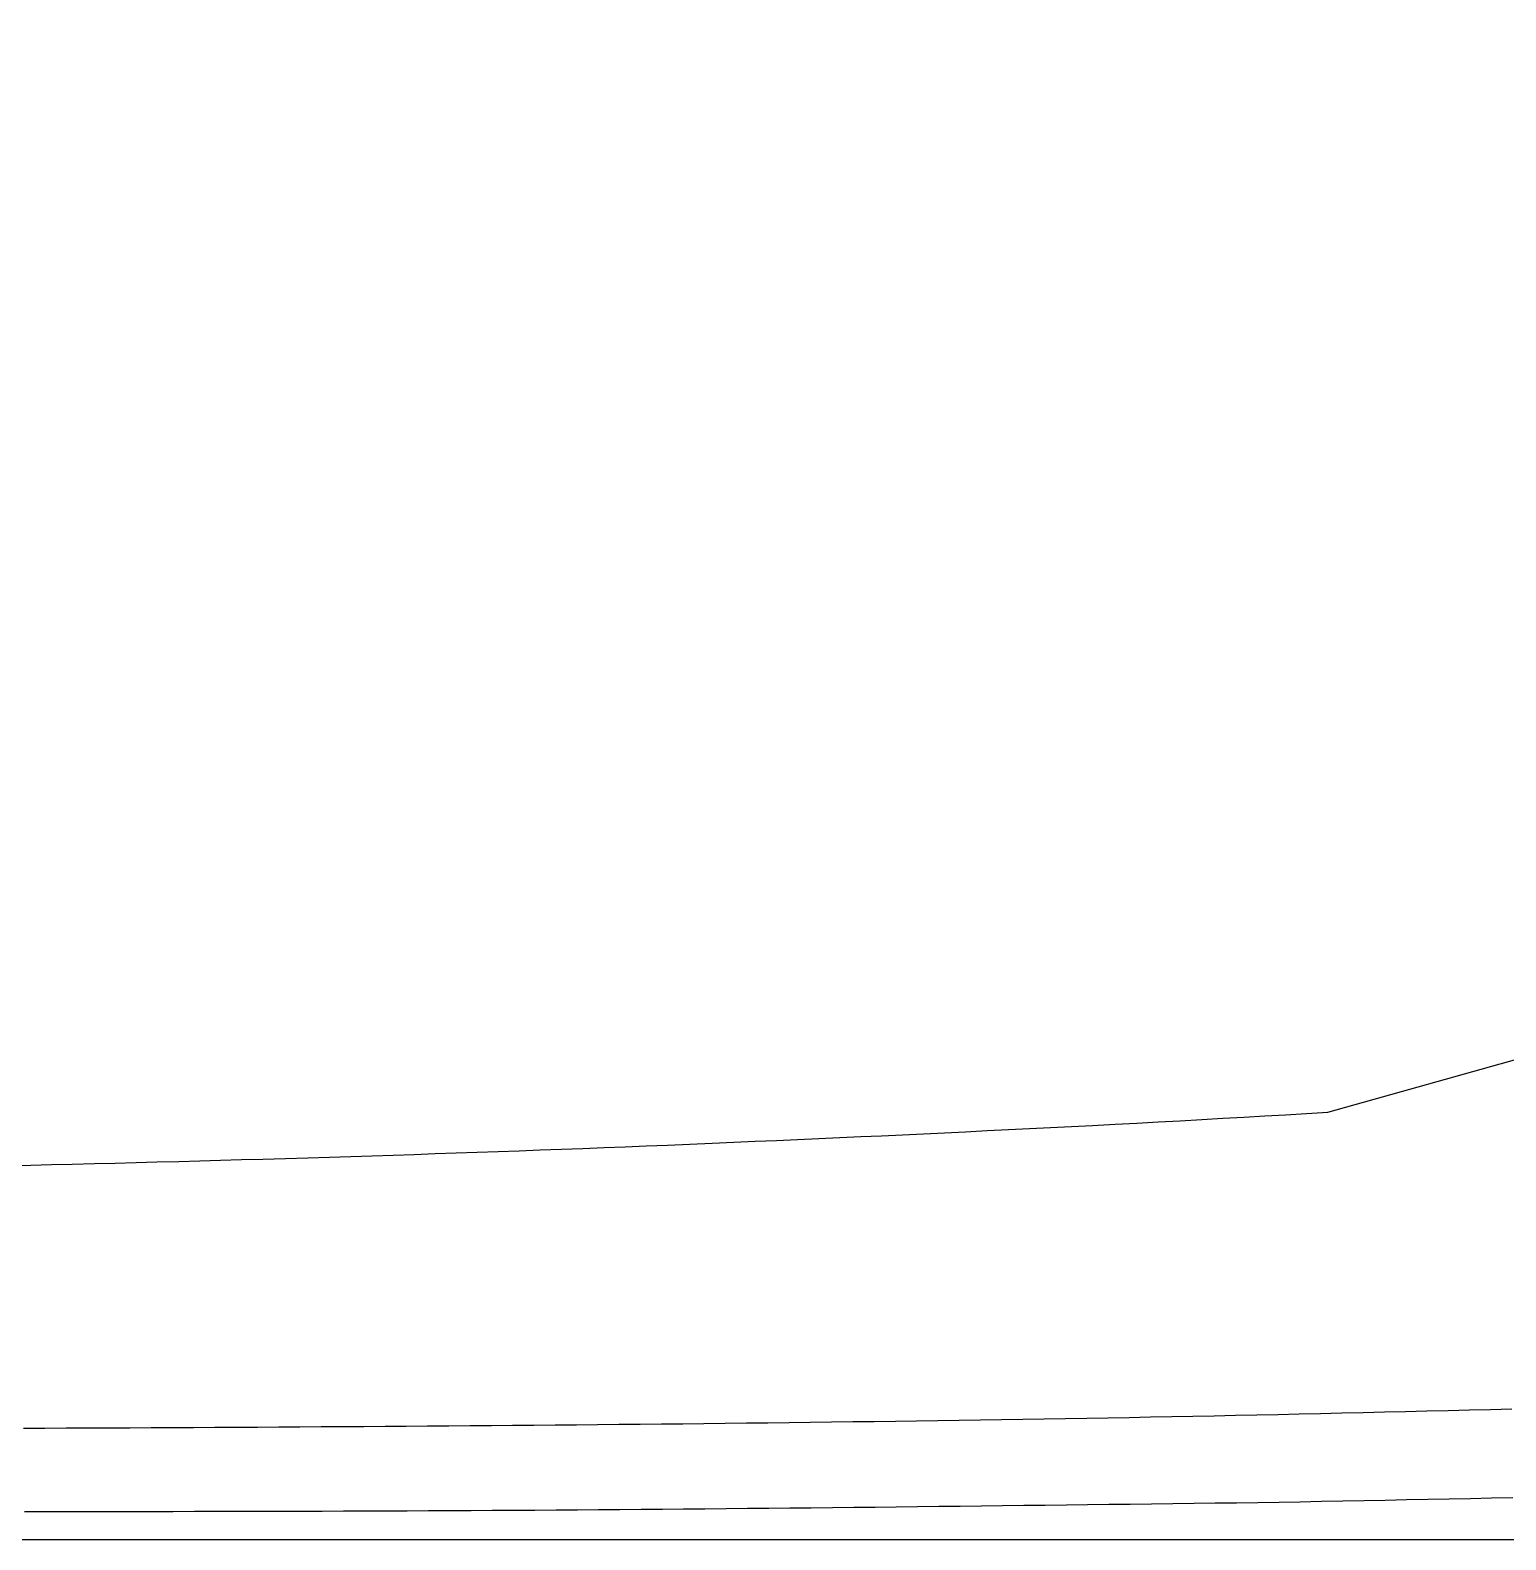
# Model space of a CAD drawing. Extents: x -4 to 218, y -16 to 16.
# Drawn here: x 155.67 to 162.61, y -15.92 to -8.82 of the extents above; entities that cross this region are included whole.
import ezdxf

# ---------------------------------------------------------------- set-up
doc = ezdxf.new("R2010")
doc.units = 0
doc.header["$MEASUREMENT"] = 0
doc.layers.add('Waterlines', color=7, linetype='Continuous')

msp = doc.modelspace()

# ---------------------------------------------------------------- linework, layer by layer
at = {"layer": 'Waterlines', "color": 135}
for points in [[(155.57234, -14.1614), (155.67105, -14.15899), (155.7691, -14.15656), (155.8665, -14.15412), (155.97055, -14.15149), (156.06799, -14.14899), (156.16623, -14.14644), (156.26326, -14.14389), (156.36716, -14.14112), (156.46642, -14.13844), (156.56421, -14.13575), (156.66272, -14.133), (156.76248, -14.13016), (156.86882, -14.12708), (156.97479, -14.12395), (157.07622, -14.1209), (157.17648, -14.11782), (157.27615, -14.1147), (157.37592, -14.11152), (157.47392, -14.10833), (157.57263, -14.10505), (157.67163, -14.1017), (157.77054, -14.09828), (157.86969, -14.0948), (157.96815, -14.09126), (158.06671, -14.08766), (158.16702, -14.08392), (158.26707, -14.08012), (158.36722, -14.07626), (158.46681, -14.07234), (158.56609, -14.06838), (158.66553, -14.06434), (158.77147, -14.05998), (158.87532, -14.05564), (158.9771, -14.05133), (159.07767, -14.04702), (159.17792, -14.04267), (159.27737, -14.03831), (159.37668, -14.0339), (159.4754, -14.02948), (159.57425, -14.02499), (159.67274, -14.02047), (159.77156, -14.01589), (159.86963, -14.01129), (159.96802, -14.00662), (160.06662, -14.00188), (160.16896, -13.99691), (160.26965, -13.99195), (160.36884, -13.98701), (160.46758, -13.98204), (160.56519, -13.97706), (160.66469, -13.97192), (160.77028, -13.9664), (160.87315, -13.96095), (160.97319, -13.95558), (161.07646, -13.94996), (161.17809, -13.94436), (161.27707, -13.93883), (161.37677, -13.93319), (161.4745, -13.92759), (161.57265, -13.92189), (161.67041, -13.91613), (161.77084, -13.91014), (205.22366, -1.72699)], [(162.63686, -15.30609), (162.5368, -15.30855), (162.4368, -15.31102), (162.33682, -15.3135), (162.23685, -15.31596), (162.13692, -15.31841), (162.03694, -15.32084), (161.93689, -15.32324), (161.83691, -15.3256), (161.73697, -15.32792), (161.63695, -15.33018), (161.53694, -15.3324), (161.43694, -15.33456), (161.33685, -15.33667), (161.23697, -15.33871), (161.13702, -15.34069), (161.03703, -15.34263), (160.93709, -15.34451), (160.83708, -15.34634), (160.73708, -15.34813), (160.63713, -15.34987), (160.53708, -15.35157), (160.43713, -15.35323), (160.33711, -15.35485), (160.23714, -15.35642), (160.13716, -15.35796), (160.03714, -15.35946), (159.93715, -15.36093), (159.83719, -15.36236), (159.73715, -15.36376), (159.63715, -15.36512), (159.53711, -15.36645), (159.43713, -15.36774), (159.33716, -15.369), (159.23718, -15.37023), (159.13722, -15.37143), (159.03717, -15.3726), (158.93723, -15.37374), (158.8372, -15.37484), (158.73715, -15.37592), (158.63722, -15.37696), (158.5372, -15.37798), (158.43724, -15.37896), (158.33723, -15.37992), (158.2372, -15.38085), (158.13721, -15.38175), (158.03722, -15.38262), (157.93723, -15.38347), (157.83717, -15.38429), (157.73721, -15.38508), (157.63722, -15.38585), (157.53719, -15.3866), (157.43719, -15.38732), (157.33725, -15.38802), (157.23723, -15.3887), (157.13721, -15.38936), (157.03719, -15.39), (156.93724, -15.39061), (156.8372, -15.39121), (156.73724, -15.39179), (156.63722, -15.39235), (156.53719, -15.39289), (156.43721, -15.39342), (156.33723, -15.39393), (156.23724, -15.39442), (156.13718, -15.3949), (156.03719, -15.39537), (155.93719, -15.39582), (155.8372, -15.39625), (155.73721, -15.39668), (155.63718, -15.39709)], [(162.64146, -15.72271), (162.54144, -15.72484), (162.44153, -15.72694), (162.34152, -15.729), (162.24152, -15.73104), (162.14153, -15.73305), (162.04152, -15.73502), (161.94159, -15.73697), (161.84155, -15.73888), (161.74153, -15.74076), (161.64165, -15.74259), (161.54193, -15.74437), (161.44191, -15.7461), (161.34239, -15.74765), (161.242, -15.74877), (161.1418, -15.74998), (161.04169, -15.75121), (160.94162, -15.75245), (160.84163, -15.75369), (160.74159, -15.75492), (160.64163, -15.75614), (160.54161, -15.75736), (160.44167, -15.75856), (160.34167, -15.75975), (160.24165, -15.76093), (160.14165, -15.7621), (160.04164, -15.76325), (159.94167, -15.76439), (159.84167, -15.76552), (159.74167, -15.76663), (159.64168, -15.76772), (159.54164, -15.76879), (159.44162, -15.76985), (159.34166, -15.77088), (159.24156, -15.7719), (159.14166, -15.77289), (159.04169, -15.77386), (158.94164, -15.7748), (158.84164, -15.77572), (158.74165, -15.7766), (158.64162, -15.77745), (158.5417, -15.77827), (158.44167, -15.77906), (158.34161, -15.77981), (158.24165, -15.78052), (158.14162, -15.7812), (158.04163, -15.78185), (157.94162, -15.78246), (157.8416, -15.78304), (157.74158, -15.78358), (157.64157, -15.78409), (157.5416, -15.78457), (157.44154, -15.78501), (157.34157, -15.78543), (157.24158, -15.78581), (157.14156, -15.78616), (157.04158, -15.78648), (156.94156, -15.78678), (156.84152, -15.78705), (156.74153, -15.78729), (156.64156, -15.78751), (156.5415, -15.78771), (156.44157, -15.78788), (156.3416, -15.78804), (156.24155, -15.78818), (156.14151, -15.7883), (156.04152, -15.78841), (155.94153, -15.7885), (155.84151, -15.78859), (155.74146, -15.78866), (155.64151, -15.78872)], [(162.67584, -15.92031), (162.57578, -15.92031), (162.47575, -15.92031), (162.37573, -15.92031), (162.27571, -15.92031), (162.17567, -15.92031), (162.07571, -15.92031), (161.97568, -15.92031), (161.87566, -15.92031), (161.77565, -15.92031), (161.67567, -15.92031), (161.57567, -15.92031), (161.47568, -15.92031), (161.37567, -15.92031), (161.27565, -15.92031), (161.17561, -15.92031), (161.07559, -15.92031), (160.97562, -15.92031), (160.87561, -15.92031), (160.77562, -15.92031), (160.67555, -15.92031), (160.57556, -15.92031), (160.47554, -15.92031), (160.37553, -15.92031), (160.27548, -15.92031), (160.17554, -15.92031), (160.0755, -15.92031), (159.97546, -15.92031), (159.87546, -15.92031), (159.77548, -15.92031), (159.67542, -15.92031), (159.57538, -15.92031), (159.4754, -15.92031), (159.37538, -15.92031), (159.27536, -15.92031), (159.17534, -15.92031), (159.07535, -15.92031), (158.97533, -15.92031), (158.87534, -15.92031), (158.77525, -15.92031), (158.67529, -15.92031), (158.57529, -15.92031), (158.47528, -15.92031), (158.37526, -15.92031), (158.27521, -15.92031), (158.17517, -15.92031), (158.07513, -15.92031), (157.97514, -15.92031), (157.87517, -15.92031), (157.7751, -15.92031), (157.67513, -15.92031), (157.57506, -15.92031), (157.47496, -15.92031), (157.37495, -15.92031), (157.27498, -15.92031), (157.17493, -15.92031), (157.07507, -15.92031), (156.97514, -15.92031), (156.875, -15.92031), (156.77502, -15.92031), (156.675, -15.92031), (156.57504, -15.92031), (156.47498, -15.92031), (156.37492, -15.92031), (156.2749, -15.92031), (156.1749, -15.92031), (156.07483, -15.92031), (155.97491, -15.92031), (155.87491, -15.92031), (155.77486, -15.92031), (155.67484, -15.92031), (155.57475, -15.92031)], [(162.69373, -15.92031), (162.59366, -15.92031), (162.49355, -15.92031), (162.39345, -15.92031), (162.29338, -15.92031), (162.19325, -15.92031), (162.09315, -15.92031), (161.99306, -15.92031), (161.89296, -15.92031), (161.79285, -15.92031), (161.69276, -15.92031), (161.59271, -15.92031), (161.49258, -15.92031), (161.39252, -15.92031), (161.29242, -15.92031), (161.19241, -15.92031), (161.0923, -15.92031), (160.99223, -15.92031), (160.89212, -15.92031), (160.79202, -15.92031), (160.69191, -15.92031), (160.59183, -15.92031), (160.49171, -15.92031), (160.39163, -15.92031), (160.29156, -15.92031), (160.19147, -15.92031), (160.0914, -15.92031), (159.99126, -15.92031), (159.89119, -15.92031), (159.79111, -15.92031), (159.69101, -15.92031), (159.59093, -15.92031), (159.49086, -15.92031), (159.39078, -15.92031), (159.29066, -15.92031), (159.1906, -15.92031), (159.09047, -15.92031), (158.9904, -15.92031), (158.89027, -15.92031), (158.79019, -15.92031), (158.69016, -15.92031), (158.59006, -15.92031), (158.48994, -15.92031), (158.38985, -15.92031), (158.28979, -15.92031), (158.18968, -15.92031), (158.08957, -15.92031), (157.9895, -15.92031), (157.8894, -15.92031), (157.78937, -15.92031), (157.68927, -15.92031), (157.58914, -15.92031), (157.48907, -15.92031), (157.38902, -15.92031), (157.28888, -15.92031), (157.18883, -15.92031), (157.08876, -15.92031), (156.98868, -15.92031), (156.88857, -15.92031), (156.78848, -15.92031), (156.6884, -15.92031), (156.5883, -15.92031), (156.48822, -15.92031), (156.38812, -15.92031), (156.28804, -15.92031), (156.18797, -15.92031), (156.08789, -15.92031), (155.98782, -15.92031), (155.88773, -15.92031), (155.78763, -15.92031), (155.68752, -15.92031), (155.58746, -15.92031)], [(162.69324, -15.92031), (162.59314, -15.92031), (162.49306, -15.92031), (162.39299, -15.92031), (162.29291, -15.92031), (162.19284, -15.92031), (162.09276, -15.92031), (161.99271, -15.92031), (161.89262, -15.92031), (161.79257, -15.92031), (161.69249, -15.92031), (161.59241, -15.92031), (161.49246, -15.92031), (161.39232, -15.92031), (161.29227, -15.92031), (161.19212, -15.92031), (161.09207, -15.92031), (160.99199, -15.92031), (160.89191, -15.92031), (160.79184, -15.92031), (160.69177, -15.92031), (160.59169, -15.92031), (160.49162, -15.92031), (160.39159, -15.92031), (160.29149, -15.92031), (160.19142, -15.92031), (160.09138, -15.92031), (159.99127, -15.92031), (159.89122, -15.92031), (159.7912, -15.92031), (159.6911, -15.92031), (159.591, -15.92031), (159.49097, -15.92031), (159.3909, -15.92031), (159.2908, -15.92031), (159.19072, -15.92031), (159.09067, -15.92031), (158.99059, -15.92031), (158.89052, -15.92031), (158.79045, -15.92031), (158.69038, -15.92031), (158.59033, -15.92031), (158.4902, -15.92031), (158.39017, -15.92031), (158.29013, -15.92031), (158.19002, -15.92031), (158.08992, -15.92031), (157.98988, -15.92031), (157.88982, -15.92031), (157.7897, -15.92031), (157.68965, -15.92031), (157.58958, -15.92031), (157.48952, -15.92031), (157.38945, -15.92031), (157.28938, -15.92031), (157.18927, -15.92031), (157.08923, -15.92031), (156.98917, -15.92031), (156.8891, -15.92031), (156.78902, -15.92031), (156.68896, -15.92031), (156.58887, -15.92031), (156.4888, -15.92031), (156.38873, -15.92031), (156.28864, -15.92031), (156.18858, -15.92031), (156.08849, -15.92031), (155.98843, -15.92031), (155.88835, -15.92031), (155.78824, -15.92031), (155.6882, -15.92031), (155.5881, -15.92031)], [(162.7028, -15.92031), (162.60281, -15.92031), (162.50276, -15.92031), (162.40277, -15.92031), (162.30275, -15.92031), (162.20267, -15.92031), (162.10268, -15.92031), (162.00259, -15.92031), (161.90257, -15.92031), (161.80254, -15.92031), (161.70247, -15.92031), (161.60245, -15.92031), (161.50247, -15.92031), (161.4024, -15.92031), (161.30243, -15.92031), (161.20238, -15.92031), (161.10233, -15.92031), (161.00238, -15.92031), (160.90228, -15.92031), (160.80226, -15.92031), (160.70222, -15.92031), (160.6022, -15.92031), (160.50214, -15.92031), (160.40213, -15.92031), (160.30209, -15.92031), (160.20207, -15.92031), (160.10204, -15.92031), (160.002, -15.92031), (159.90201, -15.92031), (159.80196, -15.92031), (159.70195, -15.92031), (159.60193, -15.92031), (159.50191, -15.92031), (159.40189, -15.92031), (159.30186, -15.92031), (159.20178, -15.92031), (159.10181, -15.92031), (159.00177, -15.92031), (158.90173, -15.92031), (158.80171, -15.92031), (158.70169, -15.92031), (158.60167, -15.92031), (158.50169, -15.92031), (158.40169, -15.92031), (158.30165, -15.92031), (158.20168, -15.92031), (158.10164, -15.92031), (158.00159, -15.92031), (157.90161, -15.92031), (157.80157, -15.92031), (157.70154, -15.92031), (157.60156, -15.92031), (157.50153, -15.92031), (157.40152, -15.92031), (157.3015, -15.92031), (157.20149, -15.92031), (157.10146, -15.92031), (157.00145, -15.92031), (156.90144, -15.92031), (156.80142, -15.92031), (156.70135, -15.92031), (156.60138, -15.92031), (156.50131, -15.92031), (156.40134, -15.92031), (156.30132, -15.92031), (156.20131, -15.92031), (156.10121, -15.92031), (156.00122, -15.92031), (155.90123, -15.92031), (155.80121, -15.92031), (155.70119, -15.92031), (155.60112, -15.92031)], [(162.70663, -15.92031), (162.60664, -15.92031), (162.50658, -15.92031), (162.40659, -15.92031), (162.30658, -15.92031), (162.20657, -15.92031), (162.10654, -15.92031), (162.00655, -15.92031), (161.90654, -15.92031), (161.8065, -15.92031), (161.70651, -15.92031), (161.60649, -15.92031), (161.50648, -15.92031), (161.40648, -15.92031), (161.30649, -15.92031), (161.20653, -15.92031), (161.10651, -15.92031), (161.0065, -15.92031), (160.90642, -15.92031), (160.80643, -15.92031), (160.70641, -15.92031), (160.60645, -15.92031), (160.50644, -15.92031), (160.40642, -15.92031), (160.30644, -15.92031), (160.20639, -15.92031), (160.10643, -15.92031), (160.00636, -15.92031), (159.90637, -15.92031), (159.80638, -15.92031), (159.70638, -15.92031), (159.60638, -15.92031), (159.50638, -15.92031), (159.40637, -15.92031), (159.30638, -15.92031), (159.20638, -15.92031), (159.10634, -15.92031), (159.00629, -15.92031), (158.90634, -15.92031), (158.80634, -15.92031), (158.70636, -15.92031), (158.60631, -15.92031), (158.50635, -15.92031), (158.4063, -15.92031), (158.3063, -15.92031), (158.20628, -15.92031), (158.10628, -15.92031), (158.00627, -15.92031), (157.90631, -15.92031), (157.80629, -15.92031), (157.70628, -15.92031), (157.60626, -15.92031), (157.50627, -15.92031), (157.40623, -15.92031), (157.30627, -15.92031), (157.20625, -15.92031), (157.1062, -15.92031), (157.0062, -15.92031), (156.90613, -15.92031), (156.80618, -15.92031), (156.70618, -15.92031), (156.60623, -15.92031), (156.50632, -15.92031), (156.40628, -15.92031), (156.30637, -15.92031), (156.20647, -15.92031), (156.10635, -15.92031), (156.0063, -15.92031), (155.90628, -15.92031), (155.80627, -15.92031), (155.70627, -15.92031), (155.60628, -15.92031)], [(162.61508, -15.92031), (162.51505, -15.92031), (162.41505, -15.92031), (162.31503, -15.92031), (162.21504, -15.92031), (162.11502, -15.92031), (162.01501, -15.92031), (161.91502, -15.92031), (161.81503, -15.92031), (161.71503, -15.92031), (161.61502, -15.92031), (161.51498, -15.92031), (161.41501, -15.92031), (161.315, -15.92031), (161.215, -15.92031), (161.11499, -15.92031), (161.01501, -15.92031), (160.91505, -15.92031), (160.81509, -15.92031), (160.71535, -15.92031), (160.61539, -15.92031), (160.51576, -15.92031), (160.41527, -15.92031), (160.31523, -15.92031), (160.21512, -15.92031), (160.11499, -15.92031), (160.01495, -15.92031), (159.91493, -15.92031), (159.8149, -15.92031), (159.71492, -15.92031), (159.61491, -15.92031), (159.51489, -15.92031), (159.41495, -15.92031), (159.31491, -15.92031), (159.2149, -15.92031), (159.11493, -15.92031), (159.01489, -15.92031), (158.91487, -15.92031), (158.81488, -15.92031), (158.7149, -15.92031), (158.6149, -15.92031), (158.51485, -15.92031), (158.41487, -15.92031), (158.31485, -15.92031), (158.21487, -15.92031), (158.11484, -15.92031), (158.01485, -15.92031), (157.91484, -15.92031), (157.81485, -15.92031), (157.71481, -15.92031), (157.61481, -15.92031), (157.51488, -15.92031), (157.41484, -15.92031), (157.3148, -15.92031), (157.2148, -15.92031), (157.11478, -15.92031), (157.01485, -15.92031), (156.91481, -15.92031), (156.81479, -15.92031), (156.71478, -15.92031), (156.61476, -15.92031), (156.51477, -15.92031), (156.41473, -15.92031), (156.31476, -15.92031), (156.21477, -15.92031), (156.11478, -15.92031), (156.0148, -15.92031), (155.91475, -15.92031), (155.81474, -15.92031), (155.71477, -15.92031), (155.61473, -15.92031)], [(162.61633, -15.92031), (162.5163, -15.92031), (162.41628, -15.92031), (162.3163, -15.92031), (162.21631, -15.92031), (162.11627, -15.92031), (162.0163, -15.92031), (161.91624, -15.92031), (161.81627, -15.92031), (161.71625, -15.92031), (161.6162, -15.92031), (161.51625, -15.92031), (161.41621, -15.92031), (161.31625, -15.92031), (161.21622, -15.92031), (161.1162, -15.92031), (161.0162, -15.92031), (160.91612, -15.92031), (160.81616, -15.92031), (160.71619, -15.92031), (160.61618, -15.92031), (160.51624, -15.92031), (160.41617, -15.92031), (160.31615, -15.92031), (160.21611, -15.92031), (160.11609, -15.92031), (160.01611, -15.92031), (159.91609, -15.92031), (159.8161, -15.92031), (159.71611, -15.92031), (159.61603, -15.92031), (159.51607, -15.92031), (159.41608, -15.92031), (159.31609, -15.92031), (159.21606, -15.92031), (159.11601, -15.92031), (159.01608, -15.92031), (158.91603, -15.92031), (158.81602, -15.92031), (158.71599, -15.92031), (158.616, -15.92031), (158.51599, -15.92031), (158.41603, -15.92031), (158.31599, -15.92031), (158.21596, -15.92031), (158.11594, -15.92031), (158.01581, -15.92031), (157.91576, -15.92031), (157.81616, -15.92031), (157.71617, -15.92031), (157.61621, -15.92031), (157.51631, -15.92031), (157.41634, -15.92031), (157.31615, -15.92031), (157.21602, -15.92031), (157.11592, -15.92031), (157.01579, -15.92031), (156.91583, -15.92031), (156.8158, -15.92031), (156.71582, -15.92031), (156.61578, -15.92031), (156.51579, -15.92031), (156.41579, -15.92031), (156.31581, -15.92031), (156.21581, -15.92031), (156.1158, -15.92031), (156.01576, -15.92031), (155.91583, -15.92031), (155.81578, -15.92031), (155.71574, -15.92031), (155.61578, -15.92031)], [(162.62379, -15.92031), (162.52379, -15.92031), (162.42377, -15.92031), (162.32378, -15.92031), (162.22375, -15.92031), (162.12379, -15.92031), (162.02371, -15.92031), (161.92374, -15.92031), (161.82375, -15.92031), (161.72368, -15.92031), (161.62372, -15.92031), (161.52368, -15.92031), (161.42365, -15.92031), (161.32359, -15.92031), (161.2236, -15.92031), (161.12335, -15.92031), (161.02411, -15.92031), (160.92441, -15.92031), (160.82408, -15.92031), (160.72392, -15.92031), (160.62373, -15.92031), (160.5237, -15.92031), (160.42368, -15.92031), (160.32367, -15.92031), (160.22366, -15.92031), (160.12366, -15.92031), (160.02367, -15.92031), (159.92368, -15.92031), (159.82362, -15.92031), (159.72362, -15.92031), (159.6236, -15.92031), (159.52361, -15.92031), (159.42357, -15.92031), (159.32359, -15.92031), (159.22362, -15.92031), (159.1236, -15.92031), (159.02361, -15.92031), (158.9236, -15.92031), (158.82356, -15.92031), (158.72362, -15.92031), (158.62355, -15.92031), (158.52357, -15.92031), (158.42354, -15.92031), (158.32353, -15.92031), (158.22353, -15.92031), (158.12354, -15.92031), (158.02356, -15.92031), (157.92349, -15.92031), (157.82347, -15.92031), (157.72346, -15.92031), (157.6235, -15.92031), (157.52344, -15.92031), (157.42346, -15.92031), (157.32344, -15.92031), (157.22343, -15.92031), (157.12344, -15.92031), (157.02345, -15.92031), (156.92342, -15.92031), (156.82344, -15.92031), (156.72339, -15.92031), (156.62343, -15.92031), (156.52342, -15.92031), (156.42345, -15.92031), (156.32339, -15.92031), (156.22337, -15.92031), (156.12337, -15.92031), (156.02336, -15.92031), (155.92336, -15.92031), (155.82336, -15.92031), (155.72342, -15.92031), (155.62335, -15.92031)], [(162.63467, -15.92031), (162.53407, -15.92031), (162.43347, -15.92031), (162.33371, -15.92031), (162.23347, -15.92031), (162.13313, -15.92031), (162.03304, -15.92031), (161.93294, -15.92031), (161.83264, -15.92031), (161.7326, -15.92031), (161.63264, -15.92031), (161.53232, -15.92031), (161.43213, -15.92031), (161.33182, -15.92031), (161.23175, -15.92031), (161.13167, -15.92031), (161.03156, -15.92031), (160.93159, -15.92031), (160.83131, -15.92031), (160.73082, -15.92031), (160.63086, -15.92031), (160.53056, -15.92031), (160.43028, -15.92031), (160.33035, -15.92031), (160.23045, -15.92031), (160.13049, -15.92031), (160.03046, -15.92031), (159.93037, -15.92031), (159.83023, -15.92031), (159.72995, -15.92031), (159.62932, -15.92031), (159.52866, -15.92031), (159.42952, -15.92031), (159.32948, -15.92031), (159.22856, -15.92031), (159.12878, -15.92031), (159.02904, -15.92031), (158.92799, -15.92031), (158.82851, -15.92031), (158.72844, -15.92031), (158.62729, -15.92031), (158.52827, -15.92031), (158.42757, -15.92031), (158.3275, -15.92031), (158.22778, -15.92031), (158.12682, -15.92031), (158.02736, -15.92031), (157.92712, -15.92031), (157.82646, -15.92031), (157.72701, -15.92031), (157.62619, -15.92031), (157.52641, -15.92031), (157.42627, -15.92031), (157.32587, -15.92031), (157.22591, -15.92031), (157.1257, -15.92031), (157.02553, -15.92031), (156.92563, -15.92031), (156.82527, -15.92031), (156.72511, -15.92031), (156.62512, -15.92031), (156.5247, -15.92031), (156.4247, -15.92031), (156.32475, -15.92031), (156.22459, -15.92031), (156.12424, -15.92031), (156.02393, -15.92031), (155.92392, -15.92031), (155.82368, -15.92031), (155.72356, -15.92031), (155.62338, -15.92031)], [(162.62672, -15.92031), (162.52681, -15.92031), (162.42674, -15.92031), (162.32668, -15.92031), (162.22664, -15.92031), (162.12654, -15.92031), (162.02652, -15.92031), (161.92647, -15.92031), (161.82642, -15.92031), (161.72638, -15.92031), (161.62634, -15.92031), (161.52625, -15.92031), (161.42621, -15.92031), (161.32617, -15.92031), (161.22614, -15.92031), (161.12608, -15.92031), (161.02602, -15.92031), (160.92596, -15.92031), (160.82593, -15.92031), (160.72589, -15.92031), (160.62582, -15.92031), (160.52589, -15.92031), (160.42581, -15.92031), (160.32578, -15.92031), (160.22571, -15.92031), (160.12564, -15.92031), (160.02562, -15.92031), (159.92557, -15.92031), (159.8255, -15.92031), (159.72546, -15.92031), (159.6254, -15.92031), (159.52534, -15.92031), (159.42529, -15.92031), (159.32529, -15.92031), (159.22523, -15.92031), (159.1252, -15.92031), (159.02512, -15.92031), (158.92508, -15.92031), (158.82503, -15.92031), (158.72502, -15.92031), (158.62497, -15.92031), (158.52489, -15.92031), (158.42485, -15.92031), (158.32481, -15.92031), (158.22478, -15.92031), (158.12473, -15.92031), (158.02469, -15.92031), (157.92464, -15.92031), (157.82463, -15.92031), (157.72456, -15.92031), (157.6245, -15.92031), (157.52449, -15.92031), (157.42441, -15.92031), (157.3244, -15.92031), (157.22432, -15.92031), (157.12431, -15.92031), (157.02425, -15.92031), (156.92422, -15.92031), (156.82414, -15.92031), (156.72409, -15.92031), (156.62408, -15.92031), (156.52402, -15.92031), (156.42398, -15.92031), (156.32394, -15.92031), (156.22391, -15.92031), (156.12386, -15.92031), (156.02383, -15.92031), (155.92378, -15.92031), (155.82376, -15.92031), (155.72366, -15.92031), (155.62366, -15.92031)], [(162.63011, -15.92031), (162.53004, -15.92031), (162.42993, -15.92031), (162.32988, -15.92031), (162.2299, -15.92031), (162.12985, -15.92031), (162.02977, -15.92031), (161.9297, -15.92031), (161.82964, -15.92031), (161.72955, -15.92031), (161.62944, -15.92031), (161.52939, -15.92031), (161.42932, -15.92031), (161.32924, -15.92031), (161.22919, -15.92031), (161.1291, -15.92031), (161.02907, -15.92031), (160.92897, -15.92031), (160.82889, -15.92031), (160.72887, -15.92031), (160.62875, -15.92031), (160.52872, -15.92031), (160.42865, -15.92031), (160.32855, -15.92031), (160.22861, -15.92031), (160.12851, -15.92031), (160.02844, -15.92031), (159.92833, -15.92031), (159.82828, -15.92031), (159.72823, -15.92031), (159.62813, -15.92031), (159.52809, -15.92031), (159.42799, -15.92031), (159.32796, -15.92031), (159.22789, -15.92031), (159.12784, -15.92031), (159.02776, -15.92031), (158.92766, -15.92031), (158.82764, -15.92031), (158.72754, -15.92031), (158.6275, -15.92031), (158.52744, -15.92031), (158.42737, -15.92031), (158.3273, -15.92031), (158.22725, -15.92031), (158.12715, -15.92031), (158.02713, -15.92031), (157.92703, -15.92031), (157.82698, -15.92031), (157.72696, -15.92031), (157.62688, -15.92031), (157.52679, -15.92031), (157.42671, -15.92031), (157.32669, -15.92031), (157.22661, -15.92031), (157.12651, -15.92031), (157.02647, -15.92031), (156.92638, -15.92031), (156.82635, -15.92031), (156.72624, -15.92031), (156.62617, -15.92031), (156.52611, -15.92031), (156.42609, -15.92031), (156.326, -15.92031), (156.22594, -15.92031), (156.1259, -15.92031), (156.02583, -15.92031), (155.92575, -15.92031), (155.82571, -15.92031), (155.72563, -15.92031), (155.62556, -15.92031)], [(162.6319, -15.92031), (162.53185, -15.92031), (162.43175, -15.92031), (162.33167, -15.92031), (162.23177, -15.92031), (162.13168, -15.92031), (162.0316, -15.92031), (161.93153, -15.92031), (161.83145, -15.92031), (161.73134, -15.92031), (161.6313, -15.92031), (161.53123, -15.92031), (161.43117, -15.92031), (161.33107, -15.92031), (161.23102, -15.92031), (161.13095, -15.92031), (161.03087, -15.92031), (160.93083, -15.92031), (160.83076, -15.92031), (160.73074, -15.92031), (160.63066, -15.92031), (160.53062, -15.92031), (160.43053, -15.92031), (160.33044, -15.92031), (160.23038, -15.92031), (160.13033, -15.92031), (160.03026, -15.92031), (159.93021, -15.92031), (159.83014, -15.92031), (159.73004, -15.92031), (159.62999, -15.92031), (159.52995, -15.92031), (159.42986, -15.92031), (159.32976, -15.92031), (159.22972, -15.92031), (159.12965, -15.92031), (159.0296, -15.92031), (158.92953, -15.92031), (158.82948, -15.92031), (158.72937, -15.92031), (158.62933, -15.92031), (158.52927, -15.92031), (158.42918, -15.92031), (158.3291, -15.92031), (158.22905, -15.92031), (158.129, -15.92031), (158.0289, -15.92031), (157.92885, -15.92031), (157.8288, -15.92031), (157.72871, -15.92031), (157.62865, -15.92031), (157.52863, -15.92031), (157.42853, -15.92031), (157.32846, -15.92031), (157.22844, -15.92031), (157.12837, -15.92031), (157.02831, -15.92031), (156.92822, -15.92031), (156.82816, -15.92031), (156.72809, -15.92031), (156.62801, -15.92031), (156.52798, -15.92031), (156.42792, -15.92031), (156.32784, -15.92031), (156.22777, -15.92031), (156.12766, -15.92031), (156.02765, -15.92031), (155.92755, -15.92031), (155.82755, -15.92031), (155.72748, -15.92031), (155.62737, -15.92031)], [(162.629, -15.92031), (162.52908, -15.92031), (162.42911, -15.92031), (162.32907, -15.92031), (162.2291, -15.92031), (162.12907, -15.92031), (162.02904, -15.92031), (161.92906, -15.92031), (161.82903, -15.92031), (161.72899, -15.92031), (161.62901, -15.92031), (161.52901, -15.92031), (161.42903, -15.92031), (161.32901, -15.92031), (161.22899, -15.92031), (161.12895, -15.92031), (161.02896, -15.92031), (160.92897, -15.92031), (160.82898, -15.92031), (160.72899, -15.92031), (160.629, -15.92031), (160.52898, -15.92031), (160.42902, -15.92031), (160.32896, -15.92031), (160.22893, -15.92031), (160.12886, -15.92031), (160.02887, -15.92031), (159.92888, -15.92031), (159.82884, -15.92031), (159.72887, -15.92031), (159.62883, -15.92031), (159.52882, -15.92031), (159.42888, -15.92031), (159.3288, -15.92031), (159.22884, -15.92031), (159.12877, -15.92031), (159.02882, -15.92031), (158.92879, -15.92031), (158.82881, -15.92031), (158.72881, -15.92031), (158.62883, -15.92031), (158.52879, -15.92031), (158.4288, -15.92031), (158.32878, -15.92031), (158.22876, -15.92031), (158.12872, -15.92031), (158.02872, -15.92031), (157.92873, -15.92031), (157.82874, -15.92031), (157.72874, -15.92031), (157.62874, -15.92031), (157.5287, -15.92031), (157.42868, -15.92031), (157.32867, -15.92031), (157.2287, -15.92031), (157.12871, -15.92031), (157.0287, -15.92031), (156.92873, -15.92031), (156.82869, -15.92031), (156.72873, -15.92031), (156.62869, -15.92031), (156.52869, -15.92031), (156.42863, -15.92031), (156.32863, -15.92031), (156.22855, -15.92031), (156.12862, -15.92031), (156.02853, -15.92031), (155.92857, -15.92031), (155.82845, -15.92031), (155.72847, -15.92031), (155.62825, -15.92031)], [(162.64813, -15.92031), (162.54825, -15.92031), (162.4482, -15.92031), (162.34816, -15.92031), (162.24811, -15.92031), (162.14809, -15.92031), (162.04807, -15.92031), (161.94801, -15.92031), (161.84799, -15.92031), (161.74797, -15.92031), (161.64795, -15.92031), (161.5479, -15.92031), (161.44785, -15.92031), (161.34784, -15.92031), (161.24782, -15.92031), (161.14783, -15.92031), (161.04778, -15.92031), (160.94775, -15.92031), (160.84772, -15.92031), (160.74773, -15.92031), (160.64772, -15.92031), (160.54776, -15.92031), (160.44771, -15.92031), (160.34766, -15.92031), (160.24767, -15.92031), (160.14763, -15.92031), (160.04759, -15.92031), (159.94751, -15.92031), (159.8475, -15.92031), (159.74751, -15.92031), (159.64748, -15.92031), (159.54745, -15.92031), (159.44742, -15.92031), (159.34738, -15.92031), (159.24734, -15.92031), (159.14734, -15.92031), (159.04736, -15.92031), (158.94728, -15.92031), (158.84724, -15.92031), (158.74727, -15.92031), (158.64723, -15.92031), (158.54721, -15.92031), (158.44719, -15.92031), (158.3472, -15.92031), (158.24716, -15.92031), (158.14711, -15.92031), (158.04712, -15.92031), (157.94708, -15.92031), (157.84705, -15.92031), (157.74704, -15.92031), (157.64703, -15.92031), (157.547, -15.92031), (157.44698, -15.92031), (157.34697, -15.92031), (157.24692, -15.92031), (157.14694, -15.92031), (157.04688, -15.92031), (156.94685, -15.92031), (156.84685, -15.92031), (156.74681, -15.92031), (156.6468, -15.92031), (156.54677, -15.92031), (156.44676, -15.92031), (156.34674, -15.92031), (156.24672, -15.92031), (156.14668, -15.92031), (156.04665, -15.92031), (155.94667, -15.92031), (155.84663, -15.92031), (155.74663, -15.92031), (155.64661, -15.92031)], [(162.6512, -15.92031), (162.55118, -15.92031), (162.45113, -15.92031), (162.35123, -15.92031), (162.25114, -15.92031), (162.15108, -15.92031), (162.05103, -15.92031), (161.95097, -15.92031), (161.85094, -15.92031), (161.75089, -15.92031), (161.65082, -15.92031), (161.5508, -15.92031), (161.45074, -15.92031), (161.35065, -15.92031), (161.25066, -15.92031), (161.15065, -15.92031), (161.05057, -15.92031), (160.95055, -15.92031), (160.85049, -15.92031), (160.75049, -15.92031), (160.65038, -15.92031), (160.55049, -15.92031), (160.45041, -15.92031), (160.35034, -15.92031), (160.25031, -15.92031), (160.15025, -15.92031), (160.0502, -15.92031), (159.95016, -15.92031), (159.85011, -15.92031), (159.75008, -15.92031), (159.65004, -15.92031), (159.54997, -15.92031), (159.44994, -15.92031), (159.3499, -15.92031), (159.24985, -15.92031), (159.14984, -15.92031), (159.04977, -15.92031), (158.94975, -15.92031), (158.8497, -15.92031), (158.74968, -15.92031), (158.64961, -15.92031), (158.54961, -15.92031), (158.44954, -15.92031), (158.34952, -15.92031), (158.24945, -15.92031), (158.14944, -15.92031), (158.04935, -15.92031), (157.94933, -15.92031), (157.84929, -15.92031), (157.74928, -15.92031), (157.6492, -15.92031), (157.54919, -15.92031), (157.44911, -15.92031), (157.34912, -15.92031), (157.24908, -15.92031), (157.14902, -15.92031), (157.04901, -15.92031), (156.94894, -15.92031), (156.84891, -15.92031), (156.7489, -15.92031), (156.64883, -15.92031), (156.54878, -15.92031), (156.44878, -15.92031), (156.34874, -15.92031), (156.24869, -15.92031), (156.14868, -15.92031), (156.04863, -15.92031), (155.94858, -15.92031), (155.84854, -15.92031), (155.7485, -15.92031), (155.64847, -15.92031)], [(162.64958, -15.92031), (162.54961, -15.92031), (162.44957, -15.92031), (162.34956, -15.92031), (162.2495, -15.92031), (162.14954, -15.92031), (162.04955, -15.92031), (161.94951, -15.92031), (161.84944, -15.92031), (161.74945, -15.92031), (161.64948, -15.92031), (161.54945, -15.92031), (161.44943, -15.92031), (161.3494, -15.92031), (161.24937, -15.92031), (161.14938, -15.92031), (161.04936, -15.92031), (160.94936, -15.92031), (160.84938, -15.92031), (160.74937, -15.92031), (160.64932, -15.92031), (160.54932, -15.92031), (160.44934, -15.92031), (160.34937, -15.92031), (160.2493, -15.92031), (160.14931, -15.92031), (160.04926, -15.92031), (159.9493, -15.92031), (159.84926, -15.92031), (159.74924, -15.92031), (159.64928, -15.92031), (159.54919, -15.92031), (159.44923, -15.92031), (159.34921, -15.92031), (159.24928, -15.92031), (159.14925, -15.92031), (159.04924, -15.92031), (158.94923, -15.92031), (158.84926, -15.92031), (158.74925, -15.92031), (158.64923, -15.92031), (158.54924, -15.92031), (158.44928, -15.92031), (158.34923, -15.92031), (158.24924, -15.92031), (158.14926, -15.92031), (158.04924, -15.92031), (157.94923, -15.92031), (157.84926, -15.92031), (157.74921, -15.92031), (157.64919, -15.92031), (157.54921, -15.92031), (157.44925, -15.92031), (157.34924, -15.92031), (157.24922, -15.92031), (157.14922, -15.92031), (157.04924, -15.92031), (156.94923, -15.92031), (156.84921, -15.92031), (156.74918, -15.92031), (156.64917, -15.92031), (156.54916, -15.92031), (156.44908, -15.92031), (156.34909, -15.92031), (156.24915, -15.92031), (156.14912, -15.92031), (156.04906, -15.92031), (155.94899, -15.92031), (155.849, -15.92031), (155.74904, -15.92031), (155.64906, -15.92031)], [(162.66214, -15.92031), (162.5621, -15.92031), (162.46214, -15.92031), (162.36214, -15.92031), (162.26215, -15.92031), (162.16214, -15.92031), (162.0621, -15.92031), (161.96211, -15.92031), (161.86209, -15.92031), (161.76207, -15.92031), (161.66209, -15.92031), (161.5621, -15.92031), (161.46204, -15.92031), (161.36205, -15.92031), (161.26198, -15.92031), (161.16203, -15.92031), (161.062, -15.92031), (160.96199, -15.92031), (160.86194, -15.92031), (160.76187, -15.92031), (160.66191, -15.92031), (160.56195, -15.92031), (160.46198, -15.92031), (160.36194, -15.92031), (160.26192, -15.92031), (160.16187, -15.92031), (160.06187, -15.92031), (159.96188, -15.92031), (159.86192, -15.92031), (159.7619, -15.92031), (159.66191, -15.92031), (159.56189, -15.92031), (159.46188, -15.92031), (159.36188, -15.92031), (159.26189, -15.92031), (159.16182, -15.92031), (159.06181, -15.92031), (158.96182, -15.92031), (158.86176, -15.92031), (158.76178, -15.92031), (158.66176, -15.92031), (158.5618, -15.92031), (158.46175, -15.92031), (158.36172, -15.92031), (158.26172, -15.92031), (158.16174, -15.92031), (158.06171, -15.92031), (157.9617, -15.92031), (157.86169, -15.92031), (157.76167, -15.92031), (157.6617, -15.92031), (157.56166, -15.92031), (157.46165, -15.92031), (157.36165, -15.92031), (157.26166, -15.92031), (157.16167, -15.92031), (157.06166, -15.92031), (156.96159, -15.92031), (156.86157, -15.92031), (156.76158, -15.92031), (156.66153, -15.92031), (156.56155, -15.92031), (156.46159, -15.92031), (156.36143, -15.92031), (156.26149, -15.92031), (156.16145, -15.92031), (156.06134, -15.92031), (155.96136, -15.92031), (155.86183, -15.92031), (155.7619, -15.92031), (155.66182, -15.92031)], [(162.66322, -15.92031), (162.56322, -15.92031), (162.46318, -15.92031), (162.3632, -15.92031), (162.2632, -15.92031), (162.16319, -15.92031), (162.06322, -15.92031), (161.96318, -15.92031), (161.86322, -15.92031), (161.7632, -15.92031), (161.66321, -15.92031), (161.5632, -15.92031), (161.46317, -15.92031), (161.3632, -15.92031), (161.26321, -15.92031), (161.16318, -15.92031), (161.06325, -15.92031), (160.96332, -15.92031), (160.86325, -15.92031), (160.76331, -15.92031), (160.66339, -15.92031), (160.5636, -15.92031), (160.46349, -15.92031), (160.36366, -15.92031), (160.26358, -15.92031), (160.16353, -15.92031), (160.06346, -15.92031), (159.96342, -15.92031), (159.86328, -15.92031), (159.76332, -15.92031), (159.66335, -15.92031), (159.56326, -15.92031), (159.46321, -15.92031), (159.36327, -15.92031), (159.26321, -15.92031), (159.16322, -15.92031), (159.0632, -15.92031), (158.96318, -15.92031), (158.86322, -15.92031), (158.76321, -15.92031), (158.66318, -15.92031), (158.56322, -15.92031), (158.4632, -15.92031), (158.36316, -15.92031), (158.26317, -15.92031), (158.16313, -15.92031), (158.06313, -15.92031), (157.96315, -15.92031), (157.86314, -15.92031), (157.76317, -15.92031), (157.66318, -15.92031), (157.56319, -15.92031), (157.46315, -15.92031), (157.36316, -15.92031), (157.26314, -15.92031), (157.16318, -15.92031), (157.06311, -15.92031), (156.96313, -15.92031), (156.8631, -15.92031), (156.76317, -15.92031), (156.66313, -15.92031), (156.56313, -15.92031), (156.46315, -15.92031), (156.3631, -15.92031), (156.26312, -15.92031), (156.16309, -15.92031), (156.06313, -15.92031), (155.96312, -15.92031), (155.86308, -15.92031), (155.76312, -15.92031), (155.66309, -15.92031)], [(162.6644, -15.92031), (162.56438, -15.92031), (162.46439, -15.92031), (162.36447, -15.92031), (162.2644, -15.92031), (162.16438, -15.92031), (162.06432, -15.92031), (161.96428, -15.92031), (161.8643, -15.92031), (161.76431, -15.92031), (161.66431, -15.92031), (161.5643, -15.92031), (161.46431, -15.92031), (161.36424, -15.92031), (161.26427, -15.92031), (161.16426, -15.92031), (161.06424, -15.92031), (160.9642, -15.92031), (160.8642, -15.92031), (160.76422, -15.92031), (160.66422, -15.92031), (160.56424, -15.92031), (160.46419, -15.92031), (160.36418, -15.92031), (160.26421, -15.92031), (160.16415, -15.92031), (160.06424, -15.92031), (159.9642, -15.92031), (159.86418, -15.92031), (159.76421, -15.92031), (159.66418, -15.92031), (159.56424, -15.92031), (159.46422, -15.92031), (159.36421, -15.92031), (159.26414, -15.92031), (159.16415, -15.92031), (159.06415, -15.92031), (158.96416, -15.92031), (158.86415, -15.92031), (158.76416, -15.92031), (158.66414, -15.92031), (158.56413, -15.92031), (158.46413, -15.92031), (158.36412, -15.92031), (158.26416, -15.92031), (158.16414, -15.92031), (158.0641, -15.92031), (157.9641, -15.92031), (157.86411, -15.92031), (157.7641, -15.92031), (157.66414, -15.92031), (157.5641, -15.92031), (157.46413, -15.92031), (157.36418, -15.92031), (157.26413, -15.92031), (157.16409, -15.92031), (157.0641, -15.92031), (156.96413, -15.92031), (156.86409, -15.92031), (156.76407, -15.92031), (156.66411, -15.92031), (156.56409, -15.92031), (156.4641, -15.92031), (156.36409, -15.92031), (156.26405, -15.92031), (156.16406, -15.92031), (156.06415, -15.92031), (155.96411, -15.92031), (155.86406, -15.92031), (155.76405, -15.92031), (155.66411, -15.92031)]]:
    msp.add_lwpolyline(points, dxfattribs=at)

doc.saveas('drawing.dxf')
